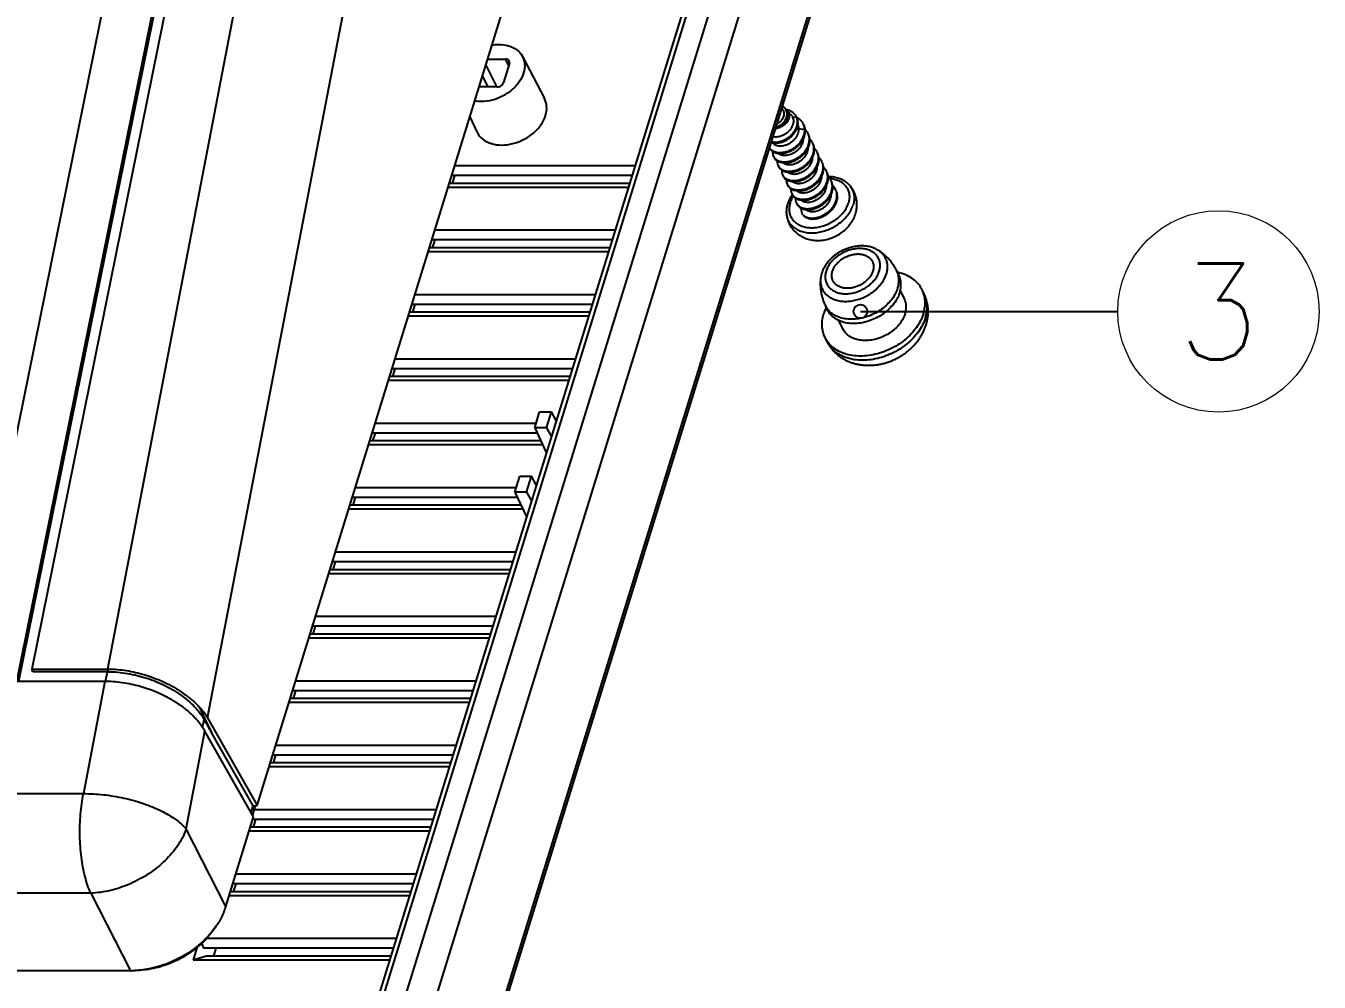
# Model space of a CAD drawing. Header units: inches. Extents: x 4741 to 5418, y 792 to 1263.
# Drawn here: x 5003.3 to 5097.7, y 863.9 to 933.7 of the extents above; entities that cross this region are included whole.
import ezdxf
from ezdxf.enums import TextEntityAlignment as Align

# ---------------------------------------------------------------- set-up
doc = ezdxf.new("R2010")
doc.units = ezdxf.units.IN
doc.header["$MEASUREMENT"] = 0
doc.layers.add('02___PRT_ALL_AXES', color=7, linetype='Continuous')
doc.layers.add('3_ALL_AXES', color=7, linetype='Continuous')
doc.layers.add('from', color=7, linetype='Continuous', lineweight=13)
doc.styles.add('TXT', font='txt.shx', dxfattribs={"bigfont": 'gbcbig.shx'})
doc.dimstyles.get("Standard").update_dxf_attribs({"dimtxt": 0.18, "dimasz": 0.18, "dimexe": 0.18, "dimexo": 0.0625, "dimgap": 0.09, "dimtad": 0, "dimzin": 0, "dimdsep": 46, "dimtxsty": 'Standard', "dimcen": 0.09, "dimadec": 0, "dimazin": 0, "dimtfac": 1, "dimtofl": 0, "dimtmove": 0, "dimatfit": 3, "dimfxl": 1, "dimtolj": 1, "dimtzin": 0, "dimarcsym": 0})

msp = doc.modelspace()

# ---------------------------------------------------------------- linework, layer by layer
at = {"color": 7, "linetype": 'Continuous'}
for p, q in [((5019.632, 987.829), (4998.952, 885.832)), ((5002.634, 885.82), (5023.319, 987.841)), ((5023.422, 987.651), (5002.775, 885.819)), ((5024.056, 986.936), (5003.738, 886.726)), ((5028.537, 986.935), (5009.25, 886.727)), ((5016.561, 883.156), (5035.833, 983.299)), ((5020.187, 876.777), (5047.022, 963.614)), ((5025.446, 850.045), (5057.909, 955.092)), ((5027.142, 850.316), (5059.437, 954.823)), ((5057.285, 954.286), (5024.937, 849.607)), ((5028.489, 847.412), (5060.658, 951.509)), ((5062.947, 942.188), (5031.382, 840.043)), ((5062.953, 942.782), (5031.388, 840.637)), ((5037.021, 931.253), (5038.324, 931.253)), ((5038.595, 930.94), (5038.16, 929.53)), ((5038.55, 930.792), (5038.324, 931.253)), ((5039.555, 931.439), (5041.158, 928.37)), ((5037.046, 929.216), (5036.645, 930.034)), ((5036.884, 930.808), (5037.671, 929.205)), ((5037.694, 929.216), (5036.392, 929.216)), ((5058.836, 927.448), (5058.811, 927.498)), ((5035.719, 927.039), (5036.221, 925.948)), ((5059.271, 927.017), (5059.549, 927.026)), ((5059.549, 927.026), (5059.543, 927.038)), ((5059.549, 927.026), (5059.583, 926.956)), ((5059.583, 926.956), (5059.578, 926.968)), ((5059.709, 926.17), (5060.161, 926.105)), ((5060.161, 926.105), (5060.195, 926.035)), ((5047.757, 923.453), (5034.611, 923.453)), ((5057.871, 924.162), (5057.905, 924.092)), ((5058.206, 923.478), (5058.241, 923.408)), ((5047.538, 922.745), (5034.392, 922.745)), ((5034.598, 922.745), (5034.423, 922.177)), ((5058.542, 922.794), (5058.576, 922.724)), ((5047.273, 921.886), (5034.127, 921.886)), ((5047.363, 922.177), (5034.217, 922.177)), ((5058.877, 922.11), (5058.912, 922.04)), ((5059.213, 921.426), (5059.247, 921.357)), ((5059.548, 920.743), (5059.583, 920.673)), ((5046.304, 918.753), (5033.158, 918.753)), ((5046.086, 918.045), (5032.94, 918.045)), ((5033.146, 918.045), (5032.971, 917.477)), ((5045.82, 917.186), (5032.674, 917.186)), ((5045.91, 917.477), (5032.764, 917.477)), ((5044.852, 914.053), (5031.706, 914.053)), ((5044.633, 913.345), (5031.487, 913.345)), ((5031.694, 913.345), (5031.518, 912.777)), ((5044.368, 912.486), (5031.222, 912.486)), ((5044.458, 912.777), (5031.312, 912.777)), ((5043.4, 909.353), (5030.254, 909.353)), ((5043.181, 908.645), (5030.035, 908.645)), ((5030.241, 908.645), (5030.066, 908.077)), ((5042.915, 907.786), (5029.769, 907.786)), ((5043.005, 908.077), (5029.859, 908.077)), ((5040.448, 904.343), (5040.803, 905.494)), ((5040.803, 905.494), (5041.662, 905.494)), ((5041.306, 904.343), (5041.662, 905.494)), ((5042.017, 904.879), (5041.662, 905.494)), ((5040.544, 904.653), (5028.801, 904.653)), ((5040.634, 903.945), (5028.582, 903.945)), ((5028.789, 903.945), (5028.613, 903.377)), ((5040.448, 904.343), (5041.294, 902.539)), ((5041.306, 904.343), (5040.448, 904.343)), ((5041.306, 904.343), (5041.657, 903.714)), ((5041.037, 903.086), (5028.317, 903.086)), ((5040.901, 903.377), (5028.407, 903.377)), ((5038.995, 899.643), (5039.351, 900.794)), ((5039.351, 900.794), (5040.209, 900.794)), ((5039.854, 899.643), (5040.209, 900.794)), ((5040.565, 900.179), (5040.209, 900.794)), ((5039.091, 899.953), (5027.349, 899.953)), ((5039.182, 899.245), (5027.13, 899.245)), ((5027.336, 899.245), (5027.161, 898.677)), ((5038.995, 899.643), (5039.842, 897.839)), ((5039.854, 899.643), (5038.995, 899.643)), ((5039.854, 899.643), (5040.205, 899.014)), ((5039.585, 898.386), (5026.865, 898.386)), ((5039.448, 898.677), (5026.955, 898.677)), ((5039.042, 895.253), (5025.896, 895.253)), ((5038.824, 894.545), (5025.678, 894.545)), ((5025.884, 894.545), (5025.709, 893.977)), ((5038.558, 893.686), (5025.412, 893.686)), ((5038.648, 893.977), (5025.502, 893.977)), ((5037.59, 890.553), (5024.444, 890.553)), ((5037.371, 889.845), (5024.225, 889.845)), ((5024.432, 889.845), (5024.256, 889.277)), ((5037.106, 888.986), (5023.96, 888.986)), ((5037.196, 889.277), (5024.05, 889.277)), ((5003.822, 886.535), (5003.739, 886.727)), ((5003.739, 886.727), (5009.25, 886.727)), ((5009.256, 886.535), (5003.822, 886.535)), ((5009.122, 885.811), (5009.268, 886.535)), ((5009.335, 886.535), (5009.25, 886.727)), ((5009.079, 885.819), (5002.633, 885.819)), ((5009.079, 885.819), (5007.507, 877.633)), ((5036.138, 885.853), (5022.992, 885.853)), ((5035.743, 884.578), (5022.597, 884.578)), ((5035.919, 885.145), (5022.773, 885.145)), ((5022.979, 885.145), (5022.804, 884.578)), ((5015.944, 883.969), (5016.247, 883.343)), ((5035.653, 884.286), (5022.507, 884.286)), ((5016.204, 882.46), (5016.317, 883.046)), ((5016.247, 883.343), (5016.274, 883.288)), ((5016.274, 883.288), (5016.548, 882.722)), ((5016.548, 882.722), (5016.726, 882.354)), ((5016.561, 883.156), (5020.187, 876.777)), ((5015.003, 875.057), (5016.374, 882.184)), ((5019.927, 875.935), (5016.374, 882.184)), ((5016.726, 882.354), (5016.847, 882.106)), ((5019.898, 876.737), (5016.847, 882.106)), ((5034.685, 881.153), (5021.539, 881.153)), ((5034.291, 879.878), (5021.145, 879.878)), ((5034.466, 880.445), (5021.32, 880.445)), ((5021.527, 880.445), (5021.351, 879.878)), ((5034.201, 879.586), (5021.055, 879.586)), ((4835.096, 877.633), (5007.507, 877.633)), ((5019.748, 876.249), (5019.898, 876.737)), ((5020.045, 876.757), (5019.839, 876.089)), ((5019.898, 876.737), (5020.187, 876.777)), ((5033.233, 876.453), (5019.951, 876.453)), ((5017.909, 869.405), (5019.927, 875.935)), ((5032.839, 875.178), (5019.693, 875.178)), ((5033.014, 875.745), (5019.868, 875.745)), ((5020.074, 875.745), (5019.899, 875.178)), ((5017.908, 869.404), (5015.003, 875.057)), ((5032.749, 874.886), (5019.603, 874.886)), ((5031.78, 871.753), (5018.634, 871.753)), ((5031.386, 870.478), (5018.24, 870.478)), ((5031.562, 871.045), (5018.416, 871.045)), ((5018.622, 871.045), (5018.447, 870.478)), ((5008.034, 870.363), (4835.622, 870.363)), ((5008.034, 870.363), (5010.937, 864.711)), ((5031.296, 870.186), (5018.15, 870.186)), ((5016.126, 866.722), (5016.274, 866.345)), ((5030.328, 867.053), (5016.44, 867.053)), ((5015.814, 866.464), (5015.512, 865.486)), ((5016.497, 865.778), (5015.512, 865.486)), ((5030.109, 866.345), (5016.274, 866.345)), ((5029.934, 865.778), (5016.497, 865.778)), ((5017.17, 866.345), (5016.994, 865.778)), ((5029.844, 865.486), (5015.512, 865.486)), ((5010.937, 864.711), (4837.707, 864.711))]:
    msp.add_line(p, q, dxfattribs=at)
for centre, radius, start, end in [((5058.565, 926.243), 1.332, 79.5145, 80.64379), ((5058.248, 927.246), 0.617, 23.8091, 26.1236), ((5058.242, 927.244), 0.623, 18.94975, 23.80576), ((5058.791, 926.668), 0.838, 20.84923, 25.24764), ((5058.78, 926.664), 0.85, 19.98372, 20.85838), ((5059.022, 925.859), 1.249, 63.34811, 63.66604), ((5059.024, 925.865), 1.243, 62.85343, 63.34826), ((5059.197, 926.082), 0.963, 21.50445, 26.12221), ((5059.144, 925.995), 1.052, 2.20535, 6.2483), ((5059.472, 925.353), 1.04, 43.35018, 46.35575), ((5059.536, 925.402), 0.959, 21.54471, 26.1567), ((5058.091, 925.118), 0.619, 212.40936, 213.30974), ((5058.09, 925.117), 0.617, 213.30919, 215.15069), ((5059.86, 924.713), 0.971, 21.54608, 26.1356), ((5060.198, 924.031), 0.968, 21.53395, 26.1208), ((5058.418, 924.43), 0.61, 206.10146, 213.31859), ((5058.766, 923.753), 0.624, 206.19191, 213.31472), ((5060.538, 923.349), 0.963, 22.3743, 26.15746), ((5060.541, 923.351), 0.96, 21.55493, 22.37032), ((5059.096, 923.066), 0.617, 206.10856, 212.99158), ((5059.091, 923.062), 0.611, 213.00356, 213.24522), ((5060.866, 922.662), 0.972, 21.54584, 26.13139), ((5061.204, 921.98), 0.969, 21.53466, 26.11898), ((5059.425, 922.379), 0.61, 206.11969, 213.3525), ((5059.773, 921.702), 0.624, 206.1912, 213.31429), ((5061.549, 921.3), 0.959, 21.54729, 26.15835), ((5060.105, 921.016), 0.62, 206.12532, 213.31391), ((5060.1, 921.013), 0.614, 213.32292, 214.13749), ((5010.713, 878.762), 6.622, 37.3109, 40.26054), ((5011.048, 879.022), 6.199, 37.02119, 37.28021), ((5011.435, 879.308), 5.718, 33.54475, 37.06397), ((5012.785, 881.059), 4.053, 29.3625, 33.99139), ((5012.111, 879.755), 4.907, 29.66506, 33.55283), ((5010.739, 876.537), 4.514, 340.2437, 340.86295), ((5013.222, 870.865), 4.909, 337.40074, 340.09738), ((5013.429, 870.79), 4.689, 340.09781, 342.81745), ((5010.938, 871.297), 6.586, 269.97904, 271.07348), ((5010.937, 871.381), 6.67, 271.07268, 271.7812), ((5010.934, 871.466), 6.756, 271.782, 272.86043)]:
    msp.add_arc(centre, radius, start, end, dxfattribs=at)
for points, start_tangent, end_tangent in [([(5037.328, 932.279), (5037.815, 932.32), (5038.541, 932.221), (5039.132, 931.93), (5039.536, 931.474), (5039.554, 931.439)], (0.986996, 0.160744), (0.462453, -0.886644)), ([(5038.586, 931.115), (5038.495, 931.211), (5038.324, 931.253)], (-0.447137, 0.894465), (-1, 0)), ([(5038.595, 930.94), (5038.594, 931.097), (5038.586, 931.115)], (0.295247, 0.955421), (-0.447137, 0.894465)), ([(5039.554, 931.439), (5039.711, 930.888), (5039.633, 930.235)], (0.462453, -0.886644), (-0.295247, -0.955421)), ([(5039.633, 930.235), (5039.309, 929.584), (5038.779, 929.003), (5038.101, 928.548), (5037.333, 928.253), (5036.545, 928.149), (5036.077, 928.187)], (-0.295247, -0.955421), (-0.984985, 0.172639)), ([(5037.694, 929.216), (5037.892, 929.258), (5038.061, 929.372), (5038.16, 929.53)], (1, 0), (0.295247, 0.955421)), ([(5041.238, 927.126), (5041.319, 927.798), (5041.157, 928.371)], (0.295247, 0.955421), (-0.462579, 0.886578)), ([(5036.222, 925.946), (5036.268, 925.855), (5036.677, 925.384), (5037.282, 925.08), (5038.03, 924.972), (5038.843, 925.075), (5039.638, 925.375), (5040.347, 925.847), (5040.902, 926.452), (5041.238, 927.126)], (0.41695, -0.908929), (0.295247, 0.955421)), ([(5058.021, 926.245), (5058.05, 926.253), (5058.217, 926.321), (5058.377, 926.414), (5058.521, 926.529), (5058.646, 926.661), (5058.745, 926.807), (5058.816, 926.959), (5058.857, 927.114), (5058.865, 927.266), (5058.843, 927.409), (5058.831, 927.446)], (0.960323, 0.278891), (-0.324804, 0.945781)), ([(5058.641, 927.223), (5058.617, 927.083), (5058.563, 926.945), (5058.48, 926.812), (5058.373, 926.693), (5058.247, 926.592), (5058.11, 926.512), (5058.102, 926.509)], (-0.061119, -0.99813), (-0.906999, -0.421132)), ([(5058.122, 926.196), (5058.252, 926.251), (5058.411, 926.344), (5058.556, 926.459), (5058.68, 926.592), (5058.78, 926.737), (5058.851, 926.889), (5058.891, 927.044), (5058.9, 927.196), (5058.877, 927.339), (5058.836, 927.448)], (0.942124, 0.335264), (-0.440333, 0.897834)), ([(5058.46, 927.664), (5058.522, 927.601), (5058.593, 927.49), (5058.634, 927.361), (5058.641, 927.223)], (0.754446, -0.656362), (-0.061119, -0.99813)), ([(5058.801, 927.518), (5058.79, 927.54), (5058.71, 927.654), (5058.607, 927.749), (5058.505, 927.812)], (-0.440333, 0.897834), (-0.89097, 0.454063)), ([(5059.543, 927.038), (5059.441, 927.198), (5059.293, 927.343), (5059.113, 927.454), (5058.907, 927.53), (5058.808, 927.553)], (-0.440733, 0.897638), (-0.983296, 0.182011)), ([(5059.104, 927.25), (5059.181, 927.167), (5059.271, 927.017)], (0.735193, -0.677858), (0.404114, -0.914709)), ([(5057.706, 925.228), (5057.759, 925.215), (5057.973, 925.192), (5058.203, 925.208), (5058.44, 925.262), (5058.675, 925.353), (5058.899, 925.478), (5059.105, 925.632), (5059.284, 925.81), (5059.431, 926.007), (5059.54, 926.215), (5059.608, 926.428), (5059.617, 926.477)], (0.966537, -0.256529), (0.166177, 0.986096)), ([(5059.317, 926.564), (5059.264, 926.386), (5059.175, 926.211), (5059.053, 926.045), (5058.905, 925.898), (5058.735, 925.773), (5058.552, 925.674), (5058.361, 925.604), (5058.172, 925.566), (5057.992, 925.561), (5057.829, 925.588), (5057.818, 925.591)], (-0.187201, -0.982322), (-0.958918, 0.283683)), ([(5057.821, 925.14), (5058.008, 925.122), (5058.237, 925.138), (5058.474, 925.192), (5058.709, 925.283), (5058.934, 925.408), (5059.139, 925.562), (5059.319, 925.74), (5059.465, 925.937), (5059.574, 926.145), (5059.642, 926.358), (5059.66, 926.473)], (0.98415, -0.177339), (0.104838, 0.994489)), ([(5059.709, 926.17), (5059.699, 925.979), (5059.647, 925.786), (5059.557, 925.597), (5059.433, 925.42), (5059.28, 925.261), (5059.104, 925.126), (5058.913, 925.018), (5058.715, 924.941), (5058.519, 924.897), (5058.332, 924.888), (5058.163, 924.912), (5058.017, 924.969), (5057.903, 925.054), (5057.838, 925.138)], (0.052456, -0.998623), (-0.506192, 0.862421)), ([(5057.996, 926.159), (5058.084, 926.183), (5058.122, 926.196)], (0.974416, 0.224751), (0.942124, 0.335264)), ([(5058.242, 926.245), (5058.28, 926.255), (5058.445, 926.316), (5058.6, 926.4), (5058.738, 926.505), (5058.854, 926.626), (5058.944, 926.758), (5059.003, 926.895)], (0.970353, 0.241691), (0.295247, 0.955421)), ([(5059.271, 927.017), (5059.317, 926.875), (5059.332, 926.722), (5059.317, 926.564)], (0.404114, -0.914709), (-0.187201, -0.982322)), ([(5059.617, 926.477), (5059.632, 926.638), (5059.612, 926.84), (5059.579, 926.955)], (0.166177, 0.986096), (-0.341758, 0.939788)), ([(5059.66, 926.473), (5059.666, 926.568), (5059.646, 926.77), (5059.583, 926.956)], (0.104838, 0.994489), (-0.426694, 0.904396)), ([(5060.061, 926.506), (5060.043, 926.541), (5059.913, 926.726), (5059.74, 926.881), (5059.592, 926.971)], (-0.440358, 0.897822), (-0.88984, 0.456272)), ([(5059.653, 926.428), (5059.683, 926.337), (5059.709, 926.17)], (0.377016, -0.926207), (0.052456, -0.998623)), ([(5060.161, 926.105), (5060.127, 926.332), (5060.093, 926.435)], (-0.038586, 0.999255), (-0.366638, 0.930364)), ([(5060.19, 926.109), (5060.161, 926.262), (5060.096, 926.436)], (-0.108958, 0.994046), (-0.440358, 0.897822)), ([(5057.57, 924.775), (5057.619, 924.691), (5057.75, 924.554), (5057.923, 924.451), (5058.131, 924.386), (5058.368, 924.362), (5058.623, 924.382), (5058.887, 924.445), (5059.149, 924.55), (5059.4, 924.693), (5059.63, 924.87), (5059.829, 925.076), (5059.991, 925.303), (5060.109, 925.544), (5060.178, 925.791), (5060.195, 926.035)], (0.44063, -0.897689), (-0.038586, 0.999255)), ([(5057.585, 924.761), (5057.715, 924.624), (5057.888, 924.521), (5058.097, 924.456), (5058.334, 924.432), (5058.589, 924.452), (5058.852, 924.515), (5059.115, 924.619), (5059.366, 924.763), (5059.595, 924.94), (5059.795, 925.146), (5059.957, 925.373), (5060.075, 925.614), (5060.144, 925.861), (5060.161, 926.105)], (0.575739, -0.817633), (-0.038586, 0.999255)), ([(5057.689, 925.173), (5057.794, 925.145), (5057.821, 925.14)], (0.950244, -0.311506), (0.98415, -0.177339)), ([(5057.905, 924.092), (5057.918, 924.067), (5058.031, 923.918), (5058.189, 923.802), (5058.385, 923.722), (5058.612, 923.682), (5058.861, 923.686), (5059.123, 923.732), (5059.387, 923.822), (5059.643, 923.951), (5059.882, 924.116), (5060.094, 924.312), (5060.271, 924.532), (5060.406, 924.769), (5060.494, 925.014), (5060.53, 925.261), (5060.515, 925.499), (5060.446, 925.721), (5060.43, 925.755)], (0.439974, -0.898011), (-0.440792, 0.897609)), ([(5057.909, 924.095), (5057.997, 923.988), (5058.154, 923.871), (5058.351, 923.791), (5058.578, 923.752), (5058.827, 923.756), (5059.088, 923.802), (5059.353, 923.892), (5059.609, 924.021), (5059.848, 924.186), (5060.06, 924.382), (5060.237, 924.602), (5060.372, 924.839), (5060.459, 925.084), (5060.496, 925.33), (5060.48, 925.569), (5060.427, 925.754)], (0.548854, -0.835919), (-0.367321, 0.930094)), ([(5060.024, 925.243), (5059.958, 925.041), (5059.849, 924.844), (5059.705, 924.665), (5059.535, 924.51), (5059.341, 924.381), (5059.132, 924.284), (5058.922, 924.225), (5058.725, 924.203), (5058.541, 924.219), (5058.381, 924.271), (5058.254, 924.355), (5058.236, 924.373)], (-0.21425, -0.976779), (-0.697617, 0.716471)), ([(5060.046, 925.41), (5060.024, 925.243)], (-0.03554, -0.999368), (-0.21425, -0.976779)), ([(5060.396, 925.825), (5060.293, 925.99), (5060.228, 926.067)], (-0.440792, 0.897609), (-0.686383, 0.72724)), ([(5060.732, 925.141), (5060.679, 925.235), (5060.531, 925.416), (5060.521, 925.426)], (-0.440492, 0.897757), (-0.727641, 0.685958)), ([(5057.809, 924.518), (5057.808, 924.503), (5057.82, 924.311), (5057.871, 924.162)], (-0.092478, -0.995715), (0.439974, -0.898011)), ([(5058.241, 923.408), (5058.319, 923.287), (5058.46, 923.158), (5058.643, 923.063), (5058.859, 923.008), (5059.101, 922.995), (5059.359, 923.026), (5059.624, 923.1), (5059.884, 923.214), (5060.131, 923.367), (5060.354, 923.552), (5060.545, 923.763), (5060.696, 923.995), (5060.802, 924.238), (5060.858, 924.485), (5060.862, 924.727), (5060.814, 924.956), (5060.766, 925.071)], (0.441164, -0.897427), (-0.440492, 0.897757)), ([(5058.245, 923.41), (5058.284, 923.357), (5058.426, 923.227), (5058.608, 923.133), (5058.825, 923.078), (5059.067, 923.065), (5059.325, 923.096), (5059.589, 923.17), (5059.85, 923.284), (5060.096, 923.436), (5060.319, 923.622), (5060.51, 923.833), (5060.662, 924.065), (5060.768, 924.308), (5060.824, 924.555), (5060.828, 924.797), (5060.779, 925.026), (5060.763, 925.07)], (0.549077, -0.835772), (-0.367232, 0.930129)), ([(5060.36, 924.559), (5060.299, 924.369), (5060.199, 924.183), (5060.067, 924.01), (5059.91, 923.859), (5059.735, 923.732), (5059.543, 923.631), (5059.346, 923.561), (5059.154, 923.525), (5058.976, 923.522), (5058.812, 923.551), (5058.673, 923.61), (5058.573, 923.687)], (-0.21425, -0.976779), (-0.701373, 0.712794)), ([(5058.576, 922.724), (5058.613, 922.66), (5058.737, 922.518), (5058.905, 922.41), (5059.11, 922.34), (5059.343, 922.311), (5059.597, 922.326), (5059.86, 922.383), (5060.123, 922.483), (5060.376, 922.621), (5060.609, 922.795), (5060.813, 922.997), (5060.98, 923.222), (5061.103, 923.462), (5061.179, 923.709), (5061.203, 923.953), (5061.174, 924.188), (5061.102, 924.388)], (0.440224, -0.897888), (-0.440366, 0.897819)), ([(5058.58, 922.727), (5058.703, 922.588), (5058.871, 922.48), (5059.076, 922.41), (5059.309, 922.381), (5059.562, 922.396), (5059.826, 922.453), (5060.089, 922.553), (5060.341, 922.691), (5060.574, 922.865), (5060.778, 923.067), (5060.945, 923.292), (5061.069, 923.532), (5061.144, 923.778), (5061.168, 924.023), (5061.139, 924.258), (5061.099, 924.387)], (0.548223, -0.836332), (-0.367147, 0.930163)), ([(5060.381, 924.721), (5060.36, 924.559)], (-0.042201, -0.999109), (-0.21425, -0.976779)), ([(5061.067, 924.457), (5061.058, 924.476), (5060.927, 924.668), (5060.867, 924.732)], (-0.440366, 0.897819), (-0.718205, 0.695831)), ([(5058.144, 923.831), (5058.145, 923.697), (5058.189, 923.516), (5058.206, 923.478)], (-0.088235, -0.9961), (0.441164, -0.897427)), ([(5060.695, 923.875), (5060.634, 923.686), (5060.535, 923.5), (5060.403, 923.327), (5060.246, 923.176), (5060.071, 923.049), (5059.881, 922.949), (5059.684, 922.878), (5059.493, 922.842), (5059.312, 922.838), (5059.15, 922.866), (5059.01, 922.926), (5058.908, 923.005)], (-0.21425, -0.976779), (-0.699033, 0.71509)), ([(5058.912, 922.04), (5058.923, 922.017), (5059.035, 921.869), (5059.191, 921.752), (5059.386, 921.672), (5059.611, 921.631), (5059.858, 921.633), (5060.118, 921.678), (5060.381, 921.765), (5060.636, 921.892), (5060.875, 922.054), (5061.088, 922.247), (5061.267, 922.465), (5061.404, 922.7), (5061.495, 922.943), (5061.536, 923.189), (5061.525, 923.427), (5061.462, 923.65), (5061.437, 923.704)], (0.440004, -0.897996), (-0.440793, 0.897609)), ([(5058.916, 922.043), (5058.993, 921.948), (5059.147, 921.828), (5059.339, 921.745), (5059.564, 921.703), (5059.811, 921.702), (5060.071, 921.745), (5060.335, 921.83), (5060.592, 921.956), (5060.832, 922.117), (5061.047, 922.31), (5061.227, 922.527), (5061.366, 922.762), (5061.459, 923.007), (5061.501, 923.253), (5061.491, 923.492), (5061.434, 923.703)], (0.549151, -0.835723), (-0.367398, 0.930064)), ([(5060.716, 924.035), (5060.695, 923.875)], (-0.044205, -0.999022), (-0.21425, -0.976779)), ([(5061.052, 923.361), (5061.031, 923.191)], (-0.03376, -0.99943), (-0.21425, -0.976779)), ([(5061.403, 923.774), (5061.316, 923.917), (5061.193, 924.057)], (-0.440788, 0.897611), (-0.726068, 0.687622)), ([(5061.738, 923.09), (5061.691, 923.175), (5061.545, 923.357), (5061.529, 923.373)], (-0.440438, 0.897783), (-0.726062, 0.687629)), ([(5058.48, 923.145), (5058.477, 923.086), (5058.502, 922.898), (5058.542, 922.794)], (-0.08611, -0.996286), (0.440224, -0.897888)), ([(5058.816, 922.468), (5058.824, 922.273), (5058.877, 922.11)], (-0.094195, -0.995554), (0.440184, -0.897908)), ([(5061.031, 923.191), (5060.97, 923.003), (5060.872, 922.818), (5060.74, 922.645), (5060.583, 922.493), (5060.408, 922.366), (5060.219, 922.266), (5060.023, 922.195), (5059.831, 922.158), (5059.65, 922.154), (5059.487, 922.182), (5059.347, 922.241), (5059.241, 922.324)], (-0.21425, -0.976779), (-0.692866, 0.721067)), ([(5059.247, 921.357), (5059.344, 921.214), (5059.491, 921.09), (5059.678, 921.002), (5059.898, 920.953), (5060.141, 920.946), (5060.399, 920.982), (5060.663, 921.06), (5060.92, 921.179), (5061.163, 921.334), (5061.382, 921.522), (5061.569, 921.735), (5061.715, 921.966), (5061.816, 922.209), (5061.867, 922.455), (5061.867, 922.695), (5061.814, 922.922), (5061.773, 923.02)], (0.44087, -0.897571), (-0.440592, 0.897707)), ([(5059.251, 921.359), (5059.29, 921.306), (5059.431, 921.177), (5059.613, 921.083), (5059.829, 921.027), (5060.07, 921.014), (5060.327, 921.044), (5060.591, 921.116), (5060.851, 921.23), (5061.097, 921.381), (5061.32, 921.565), (5061.512, 921.776), (5061.664, 922.006), (5061.772, 922.248), (5061.83, 922.495), (5061.835, 922.737), (5061.789, 922.966), (5061.77, 923.019)], (0.549076, -0.835773), (-0.367241, 0.930126)), ([(5061.366, 922.508), (5061.306, 922.319), (5061.209, 922.136), (5061.078, 921.964), (5060.922, 921.812), (5060.747, 921.684), (5060.558, 921.584), (5060.363, 921.513), (5060.171, 921.475), (5059.989, 921.47), (5059.824, 921.498), (5059.685, 921.556), (5059.58, 921.636)], (-0.21425, -0.976779), (-0.701069, 0.713094)), ([(5059.583, 920.673), (5059.655, 920.559), (5059.793, 920.429), (5059.973, 920.333), (5060.186, 920.276), (5060.425, 920.26), (5060.681, 920.287), (5060.944, 920.357), (5061.204, 920.468), (5061.451, 920.616), (5061.675, 920.797), (5061.869, 921.005), (5062.024, 921.234), (5062.135, 921.475), (5062.197, 921.721), (5062.207, 921.962), (5062.165, 922.193), (5062.108, 922.336)], (0.441122, -0.897447), (-0.440339, 0.897832)), ([(5059.592, 920.668), (5059.719, 920.529), (5059.889, 920.424), (5060.096, 920.356), (5060.33, 920.33), (5060.583, 920.346), (5060.846, 920.406), (5061.108, 920.508), (5061.36, 920.648), (5061.591, 920.822), (5061.793, 921.026), (5061.958, 921.251), (5062.08, 921.49), (5062.153, 921.736), (5062.175, 921.981), (5062.144, 922.215), (5062.105, 922.335)], (0.561183, -0.827692), (-0.367149, 0.930162)), ([(5061.387, 922.664), (5061.366, 922.508)], (-0.048143, -0.99884), (-0.21425, -0.976779)), ([(5062.074, 922.406), (5062.061, 922.431), (5061.93, 922.622), (5061.871, 922.683)], (-0.440329, 0.897837), (-0.720005, 0.693969)), ([(5059.151, 921.779), (5059.151, 921.646), (5059.196, 921.465), (5059.213, 921.426)], (-0.087704, -0.996147), (0.441158, -0.897429)), ([(5061.702, 921.824), (5061.641, 921.635), (5061.545, 921.453), (5061.416, 921.283), (5061.261, 921.131), (5061.085, 921.002), (5060.896, 920.901), (5060.703, 920.83), (5060.511, 920.792), (5060.329, 920.786), (5060.162, 920.813), (5060.022, 920.871), (5059.916, 920.952)], (-0.21425, -0.976779), (-0.703112, 0.711079)), ([(5060.011, 919.884), (5060.169, 919.768), (5060.365, 919.688), (5060.592, 919.649), (5060.841, 919.653), (5061.102, 919.7), (5061.365, 919.789), (5061.621, 919.918), (5061.859, 920.082), (5062.071, 920.278), (5062.248, 920.497), (5062.383, 920.733), (5062.472, 920.978), (5062.509, 921.224), (5062.494, 921.462), (5062.441, 921.652)], (0.716383, -0.697707), (-0.367338, 0.930087)), ([(5060.71, 919.576), (5060.963, 919.594), (5061.225, 919.655), (5061.487, 919.758), (5061.737, 919.899), (5061.967, 920.074), (5062.167, 920.277), (5062.331, 920.502), (5062.451, 920.741), (5062.523, 920.986), (5062.545, 921.23), (5062.513, 921.463), (5062.444, 921.652)], (0.999914, -0.01309), (-0.440325, 0.897838)), ([(5061.723, 921.975), (5061.702, 921.824)], (-0.054707, -0.998502), (-0.21425, -0.976779)), ([(5062.409, 921.722), (5062.31, 921.883), (5062.205, 922.001)], (-0.440799, 0.897606), (-0.72169, 0.692216)), ([(5059.486, 921.09), (5059.484, 921.021), (5059.512, 920.834), (5059.548, 920.743)], (-0.081426, -0.996679), (0.440436, -0.897784)), ([(5062.037, 921.14), (5061.977, 920.952), (5061.881, 920.77), (5061.753, 920.601), (5061.599, 920.45), (5061.425, 920.321), (5061.235, 920.219), (5061.042, 920.148), (5060.851, 920.109), (5060.669, 920.102), (5060.502, 920.129), (5060.359, 920.186), (5060.249, 920.27), (5060.248, 920.271)], (-0.21425, -0.976779), (-0.695001, 0.719009)), ([(5062.059, 921.302), (5062.037, 921.14)], (-0.04239, -0.999101), (-0.21425, -0.976779)), ([(5060.011, 919.884), (5059.941, 920.071), (5059.922, 920.27), (5059.928, 920.354)], (-0.470575, 0.88236), (0.124853, 0.992175)), ([(5060.011, 919.884), (5060.056, 919.841), (5060.104, 919.8), (5060.156, 919.762), (5060.215, 919.725), (5060.285, 919.689), (5060.367, 919.654), (5060.465, 919.621), (5060.578, 919.594), (5060.71, 919.576)], (0.690235, -0.723585), (0.995602, -0.093679)), ([(5065.503, 917.306), (5065.355, 917.387), (5065.196, 917.456), (5065.028, 917.513), (5064.851, 917.558), (5064.666, 917.59), (5064.477, 917.607), (5064.283, 917.611), (5064.086, 917.602), (5063.888, 917.579), (5063.691, 917.543), (5063.494, 917.494), (5063.3, 917.433), (5063.109, 917.36), (5062.923, 917.276), (5062.742, 917.18), (5062.568, 917.074), (5062.401, 916.959), (5062.243, 916.835), (5062.094, 916.701), (5061.956, 916.561), (5061.83, 916.414), (5061.715, 916.26), (5061.613, 916.101), (5061.525, 915.94), (5061.451, 915.775), (5061.392, 915.608)], (-0.856533, 0.516092), (-0.295247, -0.955421)), ([(5065.601, 915.771), (5065.637, 915.911), (5065.659, 916.05), (5065.667, 916.187), (5065.66, 916.321), (5065.638, 916.451), (5065.603, 916.576), (5065.553, 916.696), (5065.49, 916.809), (5065.414, 916.914), (5065.325, 917.011), (5065.224, 917.099), (5065.112, 917.177), (5064.989, 917.246), (5064.856, 917.303), (5064.715, 917.35), (5064.567, 917.385), (5064.412, 917.409), (5064.251, 917.421), (5064.086, 917.421), (5063.918, 917.409), (5063.749, 917.385), (5063.578, 917.35), (5063.408, 917.303), (5063.24, 917.246), (5063.075, 917.177), (5062.915, 917.099), (5062.759, 917.011), (5062.61, 916.914), (5062.469, 916.809), (5062.336, 916.696), (5062.213, 916.576), (5062.1, 916.451), (5061.998, 916.321), (5061.908, 916.187), (5061.831, 916.05), (5061.767, 915.911), (5061.717, 915.771)], (0.295247, 0.955421), (-0.295247, -0.955421)), ([(5062.185, 915.771), (5062.226, 915.884), (5062.278, 915.995), (5062.341, 916.105), (5062.415, 916.212), (5062.499, 916.315), (5062.593, 916.414), (5062.694, 916.508), (5062.804, 916.596), (5062.92, 916.677), (5063.043, 916.751), (5063.17, 916.817), (5063.302, 916.875), (5063.436, 916.924), (5063.572, 916.963), (5063.709, 916.993), (5063.845, 917.013), (5063.98, 917.023), (5064.112, 917.023), (5064.241, 917.013), (5064.364, 916.993), (5064.483, 916.963), (5064.594, 916.924), (5064.698, 916.875), (5064.794, 916.817), (5064.881, 916.751), (5064.957, 916.677), (5065.024, 916.596), (5065.079, 916.508), (5065.095, 916.476)], (0.295247, 0.955421), (0.440531, -0.897738)), ([(5066.123, 915.577), (5066.165, 915.739), (5066.192, 915.9), (5066.203, 916.059), (5066.198, 916.215), (5066.177, 916.367), (5066.141, 916.513), (5066.089, 916.654), (5066.022, 916.787), (5065.94, 916.913), (5065.844, 917.03), (5065.734, 917.137), (5065.612, 917.235), (5065.503, 917.306)], (0.295247, 0.955421), (-0.856529, 0.516099)), ([(5061.717, 915.771), (5061.681, 915.631), (5061.659, 915.492), (5061.651, 915.355), (5061.658, 915.221), (5061.679, 915.091), (5061.715, 914.966), (5061.764, 914.847), (5061.828, 914.734), (5061.904, 914.629), (5061.993, 914.532), (5062.094, 914.444), (5062.206, 914.365), (5062.329, 914.297), (5062.461, 914.239), (5062.602, 914.192), (5062.751, 914.157), (5062.906, 914.133), (5063.067, 914.121), (5063.232, 914.121), (5063.399, 914.133), (5063.569, 914.157), (5063.74, 914.192), (5063.909, 914.239), (5064.078, 914.297), (5064.243, 914.365), (5064.403, 914.444), (5064.559, 914.532), (5064.708, 914.629), (5064.849, 914.734), (5064.982, 914.847), (5065.105, 914.966), (5065.218, 915.091), (5065.32, 915.221), (5065.409, 915.355), (5065.487, 915.492), (5065.55, 915.631), (5065.601, 915.771)], (-0.295247, -0.955421), (0.295247, 0.955421)), ([(5062.223, 915.066), (5062.195, 915.128), (5062.163, 915.227), (5062.143, 915.331), (5062.135, 915.438), (5062.14, 915.547), (5062.156, 915.659), (5062.185, 915.771)], (-0.440504, 0.897751), (0.295247, 0.955421)), ([(5065.133, 915.771), (5065.092, 915.659), (5065.04, 915.547), (5064.977, 915.438), (5064.903, 915.331), (5064.819, 915.227), (5064.725, 915.128), (5064.624, 915.035), (5064.514, 914.947), (5064.397, 914.865), (5064.275, 914.791), (5064.148, 914.725), (5064.016, 914.668), (5063.882, 914.619), (5063.746, 914.579), (5063.609, 914.549), (5063.473, 914.529), (5063.338, 914.519), (5063.206, 914.519), (5063.077, 914.529), (5062.953, 914.549), (5062.835, 914.579), (5062.724, 914.619), (5062.62, 914.668), (5062.524, 914.725), (5062.437, 914.791), (5062.361, 914.865), (5062.294, 914.947), (5062.239, 915.035), (5062.223, 915.066)], (-0.295247, -0.955421), (-0.440504, 0.897751)), ([(5065.095, 916.476), (5065.123, 916.414), (5065.155, 916.315), (5065.175, 916.212), (5065.183, 916.105), (5065.178, 915.995), (5065.161, 915.884), (5065.133, 915.771)], (0.440531, -0.897738), (-0.295247, -0.955421)), ([(5061.316, 915.252), (5061.306, 915.095), (5061.31, 914.939), (5061.331, 914.787), (5061.368, 914.641), (5061.42, 914.5), (5061.487, 914.367), (5061.569, 914.241), (5061.665, 914.124), (5061.774, 914.017), (5061.896, 913.919), (5062.031, 913.832), (5062.176, 913.757), (5062.332, 913.693), (5062.497, 913.642), (5062.671, 913.603), (5062.851, 913.577), (5063.037, 913.564), (5063.228, 913.564), (5063.422, 913.577), (5063.618, 913.603), (5063.815, 913.642), (5064.012, 913.693), (5064.207, 913.757), (5064.399, 913.832), (5064.587, 913.919), (5064.77, 914.017), (5064.946, 914.124), (5065.114, 914.241), (5065.274, 914.367), (5065.423, 914.5), (5065.562, 914.641), (5065.689, 914.787), (5065.804, 914.939), (5065.905, 915.095), (5065.992, 915.254), (5066.065, 915.415), (5066.123, 915.577)], (-0.115839, -0.993268), (0.295247, 0.955421)), ([(5061.392, 915.608), (5061.359, 915.489), (5061.334, 915.37), (5061.316, 915.252)], (-0.295247, -0.955421), (-0.115848, -0.993267)), ([(5009.252, 886.727), (5009.84, 886.707), (5010.488, 886.639), (5011.155, 886.521), (5011.795, 886.364), (5012.369, 886.186), (5012.87, 886), (5013.304, 885.814), (5013.681, 885.632), (5014.01, 885.458), (5014.297, 885.291), (5014.548, 885.133), (5014.767, 884.985), (5014.96, 884.846), (5015.129, 884.717), (5015.278, 884.596), (5015.411, 884.484), (5015.528, 884.38), (5015.631, 884.284), (5015.723, 884.195), (5015.805, 884.113), (5015.879, 884.037), (5015.945, 883.968)], (1, 0.000772), (0.69002, -0.72379)), ([(5009.256, 886.535), (5009.287, 886.535), (5009.311, 886.535), (5009.335, 886.535)], (1, 0), (0.99996, -0.008976)), ([(5009.333, 886.535), (5010.711, 886.408), (5012.122, 886.06), (5013.457, 885.517), (5014.656, 884.802), (5015.624, 883.968), (5016.145, 883.325)], (0.99996, -0.008971), (0.558457, -0.829533)), ([(5015.767, 883.042), (5015.703, 883.115), (5015.631, 883.191), (5015.551, 883.274), (5015.461, 883.362), (5015.359, 883.458), (5015.244, 883.562), (5015.114, 883.674), (5014.966, 883.794), (5014.799, 883.923), (5014.609, 884.062), (5014.392, 884.21), (5014.143, 884.367), (5013.858, 884.535), (5013.532, 884.71), (5013.156, 884.892), (5012.723, 885.079), (5012.224, 885.267), (5011.649, 885.448), (5011.004, 885.608), (5010.33, 885.728), (5009.674, 885.798), (5009.079, 885.819)], (-0.650029, 0.759909), (-1, -0.000463)), ([(5016.561, 883.156), (5016.385, 883.435), (5016.179, 883.706), (5015.944, 883.969)], (-0.494142, 0.869381), (-0.695429, 0.718594)), ([(5016.496, 882.726), (5016.317, 883.046)], (-0.491402, 0.870933), (-0.489689, 0.871897)), ([(5016.673, 882.415), (5016.496, 882.726)], (-0.49199, 0.870601), (-0.491402, 0.870933)), ([(5016.847, 882.106), (5016.673, 882.415)], (-0.493551, 0.869717), (-0.49199, 0.870601)), ([(5008.034, 870.363), (5007.628, 871.563), (5007.359, 872.994), (5007.246, 874.556), (5007.297, 876.139), (5007.507, 877.633)], (-0.403646, 0.914915), (0.198712, 0.980058)), ([(5007.507, 877.633), (5008.961, 877.557), (5010.453, 877.31), (5011.89, 876.907), (5013.18, 876.373), (5014.24, 875.743), (5015.003, 875.057)], (0.999954, 0.00955), (0.648347, -0.761345)), ([(5014.987, 875.011), (5014.39, 873.85), (5013.472, 872.758), (5012.292, 871.806), (5010.93, 871.059), (5009.478, 870.567), (5008.034, 870.363)], (-0.338013, -0.941142), (-0.99927, -0.038208)), ([(5017.754, 868.979), (5017.344, 868.188), (5017.18, 867.938)], (-0.384116, -0.923285), (-0.570477, -0.821313)), ([(5017.139, 867.913), (5016.313, 866.876), (5015.234, 865.985), (5013.975, 865.301), (5012.622, 864.871), (5011.267, 864.724)], (-0.529496, -0.848313), (-1, -0.000493)), ([(5017.18, 867.938), (5016.443, 867.055), (5015.266, 866.084), (5013.893, 865.339), (5012.416, 864.87), (5011.271, 864.719)], (-0.570477, -0.821313), (-0.998755, -0.049879))]:
    msp.add_spline(points, degree=3, dxfattribs=dict(at, start_tangent=start_tangent, end_tangent=end_tangent))
at = {"layer": '02___PRT_ALL_AXES', "color": 7, "linetype": 'Continuous'}
for p, q in [((5067.025, 915.495), (5066.872, 915.806)), ((5067.428, 913.764), (5067.126, 914.382)), ((5068.897, 914.042), (5068.752, 914.356)), ((5061.818, 912.94), (5061.666, 913.25)), ((5062.94, 911.562), (5062.642, 912.169)), ((5061.822, 910.57), (5061.662, 910.877))]:
    msp.add_line(p, q, dxfattribs=at)
for centre, radius, start, end in [((5067.021, 913.179), 2.065, 23.89724, 24.69387), ((5063.643, 911.52), 2.054, 207.56827, 209.60317)]:
    msp.add_arc(centre, radius, start, end, dxfattribs=at)
for points, start_tangent, end_tangent in [([(5066.872, 915.806), (5066.751, 916.033), (5066.613, 916.252), (5066.46, 916.461), (5066.292, 916.658), (5066.111, 916.843), (5065.918, 917.013), (5065.715, 917.168), (5065.503, 917.306)], (-0.440543, 0.897732), (-0.856533, 0.516092)), ([(5066.94, 914.528), (5067.024, 914.945), (5067.013, 915.349), (5066.91, 915.724), (5066.872, 915.806)], (0.295247, 0.955421), (-0.440877, 0.897567)), ([(5061.316, 915.252), (5061.296, 914.999), (5061.294, 914.748), (5061.31, 914.495), (5061.345, 914.241), (5061.397, 913.987), (5061.469, 913.737), (5061.558, 913.491), (5061.666, 913.25)], (-0.115848, -0.993267), (0.440543, -0.897732)), ([(5068.752, 914.356), (5068.642, 914.564), (5068.352, 914.94), (5067.975, 915.253), (5067.521, 915.497), (5067.004, 915.663), (5066.939, 915.677)], (-0.417771, 0.908552), (-0.978566, 0.205933)), ([(5067.093, 914.217), (5067.176, 914.635), (5067.166, 915.038), (5067.062, 915.413), (5067.025, 915.495)], (0.295247, 0.955421), (-0.440752, 0.897629)), ([(5066.94, 914.528), (5066.766, 914.111), (5066.506, 913.707), (5066.17, 913.332), (5065.77, 912.998), (5065.319, 912.715), (5064.831, 912.494), (5064.325, 912.343), (5063.816, 912.266), (5063.324, 912.266), (5062.863, 912.343), (5062.45, 912.494), (5062.099, 912.715), (5061.822, 912.998), (5061.666, 913.25)], (-0.295247, -0.955421), (-0.440877, 0.897567)), ([(5067.093, 914.217), (5066.918, 913.8), (5066.659, 913.397), (5066.323, 913.021), (5065.923, 912.687), (5065.471, 912.404), (5064.984, 912.184), (5064.477, 912.032), (5063.969, 911.955), (5063.476, 911.955), (5063.015, 912.032), (5062.603, 912.184), (5062.252, 912.404), (5061.975, 912.687), (5061.818, 912.94)], (-0.295247, -0.955421), (-0.440752, 0.897629)), ([(5068.822, 912.663), (5068.93, 913.172), (5068.936, 913.668), (5068.839, 914.136), (5068.752, 914.356)], (0.295247, 0.955421), (-0.417771, 0.908552)), ([(5069.018, 911.849), (5069.081, 912.08), (5069.128, 912.318), (5069.156, 912.555), (5069.167, 912.789), (5069.16, 913.02), (5069.135, 913.247), (5069.094, 913.469), (5069.035, 913.686), (5068.961, 913.895), (5068.897, 914.042)], (0.295245, 0.955422), (-0.423954, 0.905684)), ([(5068.967, 912.352), (5069.074, 912.86), (5069.08, 913.355), (5068.983, 913.822), (5068.909, 914.016)], (0.295247, 0.955421), (-0.405098, 0.914273)), ([(5061.727, 913.12), (5061.546, 912.663)], (-0.435887, -0.900001), (-0.295247, -0.955421)), ([(5067.487, 912.663), (5067.559, 913.023), (5067.55, 913.371), (5067.46, 913.694), (5067.429, 913.764)], (0.295247, 0.955421), (-0.440752, 0.897629)), ([(5061.662, 910.877), (5061.529, 911.19), (5061.433, 911.658), (5061.438, 912.154), (5061.546, 912.663)], (-0.462898, 0.886412), (0.295247, 0.955421)), ([(5068.822, 912.663), (5068.615, 912.154), (5068.315, 911.658), (5067.929, 911.19), (5067.468, 910.763), (5066.945, 910.387), (5066.374, 910.073), (5065.77, 909.83), (5065.15, 909.664), (5064.532, 909.58), (5063.931, 909.58), (5063.364, 909.664), (5062.847, 909.83), (5062.394, 910.073), (5062.017, 910.387), (5061.726, 910.763), (5061.662, 910.877)], (-0.295247, -0.955421), (-0.462898, 0.886412)), ([(5068.967, 912.352), (5068.76, 911.844), (5068.46, 911.35), (5068.075, 910.883), (5067.615, 910.456), (5067.093, 910.081), (5066.523, 909.768), (5065.921, 909.525), (5065.303, 909.36), (5064.686, 909.276), (5064.086, 909.276), (5063.521, 909.36), (5063.005, 909.525), (5062.552, 909.768), (5062.176, 910.081), (5061.886, 910.456), (5061.857, 910.506)], (-0.295247, -0.955421), (-0.494001, 0.869461)), ([(5067.487, 912.663), (5067.336, 912.303), (5067.113, 911.956), (5066.823, 911.632), (5066.478, 911.344), (5066.089, 911.1), (5065.669, 910.91), (5065.232, 910.78), (5064.794, 910.713), (5064.369, 910.713), (5063.972, 910.78), (5063.616, 910.91), (5063.314, 911.1), (5063.075, 911.344), (5062.94, 911.562)], (-0.295247, -0.955421), (-0.440752, 0.897629)), ([(5061.822, 910.57), (5061.902, 910.425), (5062.025, 910.234), (5062.165, 910.052), (5062.32, 909.88), (5062.489, 909.719), (5062.674, 909.571), (5062.872, 909.435), (5063.083, 909.312), (5063.307, 909.204), (5063.543, 909.11), (5063.79, 909.033), (5064.046, 908.972), (5064.312, 908.929), (5064.585, 908.903), (5064.864, 908.896), (5065.148, 908.908), (5065.434, 908.939), (5065.721, 908.99), (5066.007, 909.06), (5066.291, 909.149), (5066.569, 909.257), (5066.841, 909.382), (5067.104, 909.525), (5067.356, 909.684), (5067.596, 909.857), (5067.823, 910.045), (5068.034, 910.244), (5068.229, 910.454), (5068.407, 910.673), (5068.568, 910.9), (5068.709, 911.134), (5068.832, 911.372), (5068.936, 911.613), (5069.018, 911.849)], (0.456982, -0.889476), (0.29525, 0.95542))]:
    msp.add_spline(points, degree=3, dxfattribs=dict(at, start_tangent=start_tangent, end_tangent=end_tangent))
at = {"layer": '3_ALL_AXES', "color": 7, "linetype": 'Continuous'}
for centre, radius, start, end in [((5057.889, 925.951), 1.777, 57.67322, 57.8313), ((5058.521, 927.026), 0.531, 53.24588, 53.63277), ((5058.529, 927.037), 0.516, 49.36457, 53.26167)]:
    msp.add_arc(centre, radius, start, end, dxfattribs=at)
for points, start_tangent, end_tangent in [([(5059.104, 927.25), (5059.008, 927.332), (5058.839, 927.453)], (-0.73523, 0.677818), (-0.845012, 0.534747)), ([(5058.866, 927.429), (5058.959, 927.321), (5059.015, 927.192), (5059.03, 927.047), (5059.003, 926.895)], (0.758687, -0.651455), (-0.295247, -0.955421)), ([(5063.377, 922.094), (5063.127, 922.306), (5062.826, 922.474), (5062.482, 922.592), (5062.106, 922.654), (5061.89, 922.665)], (-0.694541, 0.719453), (-0.99997, 0.007738)), ([(5061.99, 922.542), (5062.137, 922.524), (5062.47, 922.442), (5062.765, 922.309), (5063.012, 922.128), (5063.205, 921.906), (5063.338, 921.648), (5063.406, 921.362), (5063.408, 921.058), (5063.343, 920.744)], (0.996036, -0.088952), (-0.295247, -0.955421)), ([(5063.377, 922.094), (5063.53, 921.906), (5063.679, 921.615), (5063.756, 921.294), (5063.758, 920.951), (5063.685, 920.597)], (0.694391, -0.719598), (-0.295247, -0.955421)), ([(5063.866, 919.956), (5063.943, 920.293), (5063.968, 920.624), (5063.944, 920.949), (5063.871, 921.263), (5063.751, 921.563), (5063.586, 921.841), (5063.377, 922.094)], (0.295247, 0.955421), (-0.694541, 0.719453)), ([(5058.899, 920.646), (5058.836, 920.379), (5058.813, 920.116), (5058.83, 919.863)], (-0.295247, -0.955421), (0.14412, -0.98956)), ([(5058.83, 919.863), (5058.902, 919.579), (5059.052, 919.288), (5059.269, 919.037), (5059.548, 918.833), (5059.88, 918.683), (5060.255, 918.591), (5060.661, 918.561), (5061.087, 918.591), (5061.518, 918.683), (5061.943, 918.833), (5062.348, 919.037), (5062.721, 919.288), (5063.05, 919.579), (5063.326, 919.901), (5063.54, 920.244), (5063.685, 920.597)], (0.1444, -0.989519), (0.295247, 0.955421)), ([(5059.255, 921.343), (5059.234, 921.314), (5059.036, 920.986), (5058.899, 920.646)], (-0.589446, -0.807808), (-0.295247, -0.955421)), ([(5059.094, 920.744), (5059.029, 920.43), (5059.031, 920.126), (5059.099, 919.841), (5059.232, 919.583), (5059.425, 919.36), (5059.673, 919.179), (5059.967, 919.046), (5060.3, 918.965), (5060.66, 918.937), (5061.038, 918.965), (5061.421, 919.046), (5061.797, 919.179), (5062.157, 919.36), (5062.487, 919.583), (5062.779, 919.841), (5063.024, 920.126), (5063.214, 920.43), (5063.343, 920.744)], (-0.295247, -0.955421), (0.295247, 0.955421)), ([(5059.094, 920.744), (5059.223, 921.058), (5059.326, 921.236)], (0.295247, 0.955421), (0.5399, 0.841729)), ([(5058.83, 919.863), (5058.919, 919.49), (5059.075, 919.14), (5059.296, 918.819), (5059.577, 918.54), (5059.904, 918.316), (5060.303, 918.14), (5060.723, 918.039), (5061.185, 918.012), (5061.639, 918.061), (5062.087, 918.182), (5062.505, 918.367), (5062.888, 918.61), (5063.219, 918.898), (5063.501, 919.23), (5063.713, 919.578), (5063.866, 919.956)], (0.14412, -0.98956), (0.295247, 0.955421))]:
    msp.add_spline(points, degree=3, dxfattribs=dict(at, start_tangent=start_tangent, end_tangent=end_tangent))
at = {"layer": 'from', "color": 4}
msp.add_circle((5090.357, 912.828), 7.35, dxfattribs=at)

# ---------------------------------------------------------------- texts
at = {"layer": 'from', "color": 6, "style": 'TXT'}
msp.add_text('3', height=7, dxfattribs=at).set_placement((5090.357, 912.828), align=Align.MIDDLE)

# ---------------------------------------------------------------- leaders
at = {"layer": 'from', "color": 4}
msp.add_leader([(5064.222, 912.828), (5083.007, 912.828)], dimstyle='Standard', override={"dimasz": 2, "dimldrblk": 'Small'}, dxfattribs=at)

doc.saveas('drawing.dxf')
